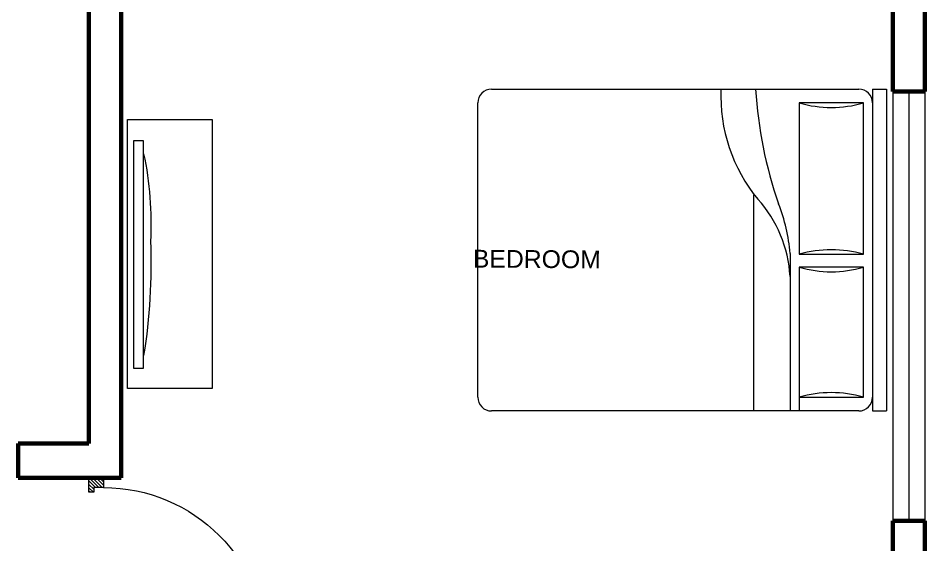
# Model space of a CAD drawing. Header units: millimetres. Extents: x 2027 to 2311, y 2171 to 2421.
# Drawn here: x 2217.4 to 2311.1, y 2261.9 to 2316.4 of the extents above; entities that cross this region are included whole.
import ezdxf

# ---------------------------------------------------------------- set-up
doc = ezdxf.new("R2010")
doc.units = ezdxf.units.MM
for name, color, linetype, lineweight in [('A-WALL', 6, 'Continuous', 60), ('inne_gulv', 255, 'Continuous', 15), ('MOBILIARIO', 4, 'Continuous', 13), ('PUERYVENTA', 34, 'Continuous', 5), ('TEXTURA', 7, 'Continuous', 9)]:
    doc.layers.add(name, color=color, linetype=linetype, lineweight=lineweight)
doc.styles.get("Standard").update_dxf_attribs({"font": 'arial.ttf'})

# ---------------------------------------------------------------- blocks, each defined once
blk = doc.blocks.new('t.v.')
at = {"layer": 'MOBILIARIO', "extrusion": (-2.64368e-05, -0.000122548, 1)}
for p, q in [((231.1815, 26.5724, -0.0001), (231.1815, 27.6324, 0.0001)), ((231.1815, 27.6324, 0.0001), (231.228, 27.6324, 0.0001)), ((231.228, 27.6324, 0.0001), (231.228, 26.5724, -0.0001)), ((231.228, 26.5724, -0.0001), (231.1815, 26.5724, -0.0001))]:
    blk.add_line(p, q, dxfattribs=at)
at = {"layer": 'MOBILIARIO', "elevation": -0.0001}
blk.add_lwpolyline([(230.8611, 26.4774), (231.2563, 26.4774), (231.2563, 27.7324), (230.8611, 27.7324)], close=True, dxfattribs=at)
at = {"layer": 'MOBILIARIO', "extrusion": (-2.64368e-05, -0.000122548, 1)}
for centre, major_axis, ratio in [((231.7074, 27.3255, 0), (0.0731, 0.9385, 0.0001), 0.592507), ((231.7081, 26.9314, 0), (-0.0731, 1.2233, 0.0001), 0.455102)]:
    blk.add_ellipse(centre, major_axis=major_axis, ratio=ratio, start_param=1.351223, end_param=1.79037, dxfattribs=at)
blk = doc.blocks.new('BED45')
at = {"layer": 'MOBILIARIO'}
for p, q in [((197.5285, 27.0893), (199.0289, 27.0893)), ((197.5285, 27.0251), (197.5285, 27.0893)), ((199.0289, 27.0251), (199.0289, 27.0893)), ((197.5285, 27.0251), (199.0289, 27.0251)), ((197.5285, 25.2474), (197.5285, 26.9609)), ((198.2987, 26.9823), (197.5927, 26.9823)), ((197.5927, 26.9823), (197.5927, 26.6828)), ((198.2987, 26.6828), (198.2987, 26.9823)), ((198.9648, 26.9823), (198.3587, 26.9823)), ((198.3587, 26.9823), (198.3587, 26.6828)), ((198.9648, 26.6828), (198.9648, 26.9823)), ((199.0289, 26.9609), (199.0289, 25.2474)), ((197.5927, 26.6828), (198.2987, 26.6828)), ((198.3587, 26.6828), (199.0289, 26.6828)), ((198.2945, 26.64), (199.0289, 26.64)), ((198.0206, 26.4688), (199.0289, 26.4688)), ((198.9648, 25.1832), (197.5927, 25.1832))]:
    blk.add_line(p, q, dxfattribs=at)
for centre, radius, start, end in [((197.5927, 26.9609), 0.0642, 90, 180), ((198.9648, 26.9609), 0.0642, 0, 90), ((197.0792, 26.8325), 0.5349, 343.7398, 16.2602), ((198.8122, 26.8325), 0.5349, 163.7398, 196.2602), ((197.8452, 26.8325), 0.5349, 343.7398, 16.2602), ((199.4782, 26.8325), 0.5349, 163.7398, 196.2602), ((198.4338, 26.0561), 0.5848, 93.1663, 132.0658), ((198.353, 25.8613), 0.7809, 94.2918, 111.7676), ((197.4126, 28.4497), 1.9736, 273.3665, 289.2534), ((197.5606, 27.0732), 0.7561, 267.5673, 309.5461), ((197.5927, 25.2474), 0.0642, 180, 270), ((198.9648, 25.2474), 0.0642, 270, 0)]:
    blk.add_arc(centre, radius, start, end, dxfattribs=at)
blk = doc.blocks.new('PUERTA')
at = {"layer": 'TEXTURA', "ltscale": 0.3}
h = blk.add_hatch(dxfattribs=at)
h.set_pattern_fill('ANSI31', color=256, scale=0.1, style=0)
h.set_pattern_definition([(315, (-170.025657, 504.958743), (-0.00883883476, -0.00883883476), [])])
h.paths.add_polyline_path([(0, 0), (0.05, 0), (0.075, 0), (0.075, 0.025), (0.05, 0.025), (0.05, 0.075), (0, 0.075)])
h.paths.add_polyline_path([(0.925, 0), (1, 0), (1, 0.075), (0.95, 0.075), (0.95, 0.025), (0.925, 0.025)])
for p, q in [((0.05, 0.075), (0.05, 0.925)), ((0.1, 0.925), (0.05, 0.925)), ((0.1, 0.075), (0.1, 0.925)), ((0, 0.075), (0.05, 0.075)), ((0.1, 0.075), (0.05, 0.075)), ((1, 0.075), (0.95, 0.075)), ((0, 0), (0.05, 0))]:
    blk.add_line(p, q)
at = {"ltscale": 0.3}
for p, q in [((0.05, 0.025), (0.05, 0.125)), ((0, 0.075), (0, 0)), ((0.95, 0.075), (0.95, 0.025)), ((1, 0.075), (1, 0)), ((0.075, 0.025), (0.05, 0.025)), ((0.075, 0), (0.05, 0)), ((0.075, 0.025), (0.075, 0)), ((0.95, 0.025), (0.925, 0.025)), ((0.925, 0.025), (0.925, 0)), ((0.925, 0), (1, 0))]:
    blk.add_line(p, q, dxfattribs=at)
at = {"layer": 'TEXTURA'}
blk.add_arc((0.1, 0.075), 0.85, 0, 90, dxfattribs=at)

msp = doc.modelspace()

# ---------------------------------------------------------------- linework, layer by layer
at = {"layer": 'A-WALL'}
for p, q in [((2224.677, 2384.59), (2224.677, 2272.403)), ((2311.147, 2308.769), (2311.147, 2384.59)), ((2228.003, 2324.29), (2228.003, 2268.855)), ((2307.821, 2324.29), (2307.821, 2308.769)), ((2307.821, 2308.769), (2311.147, 2308.769)), ((2217.36, 2268.855), (2217.36, 2272.403)), ((2217.36, 2272.403), (2224.677, 2272.403)), ((2217.36, 2268.855), (2224.677, 2268.855)), ((2228.003, 2268.855), (2224.677, 2268.855)), ((2307.821, 2264.426), (2307.821, 2248.905)), ((2307.821, 2264.426), (2311.147, 2264.426)), ((2311.147, 2243.584), (2311.147, 2264.426))]:
    msp.add_line(p, q, dxfattribs=at)
at = {"layer": 'inne_gulv'}
for p, q in [((2307.821, 2308.769), (2307.821, 2264.426)), ((2309.484, 2308.769), (2309.484, 2264.426)), ((2311.147, 2308.769), (2311.147, 2264.426))]:
    msp.add_line(p, q, dxfattribs=at)

# ---------------------------------------------------------------- block references
at = {"layer": 'inne_gulv', "xscale": 22.17179802280316, "yscale": 22.17179802280316, "zscale": 22.17179802280316, "rotation": 270}
msp.add_blockref('BED45', (1706.546, 6688.594), dxfattribs=at)
at = {"layer": 'MOBILIARIO', "xscale": -22.17179802280316, "yscale": 22.17179802280316, "zscale": 22.17179802280316}
msp.add_blockref('t.v.', (7356.034, 1691.025, 0.002), dxfattribs=at)
at = {"layer": 'PUERYVENTA', "ltscale": 0.3, "xscale": -19.94983707578459, "yscale": 19.94983707578459, "zscale": 19.94983707578459, "rotation": 270}
msp.add_blockref('PUERTA', (2224.677, 2248.905), dxfattribs=at)

# ---------------------------------------------------------------- texts
at = {"layer": 'inne_gulv', "insert": (2264.4, 2292.425), "char_height": 1.834, "width": 19.80413, "attachment_point": 1, "rotation": 359.64613}
msp.add_mtext('BEDROOM', dxfattribs=at)

doc.saveas('drawing.dxf')
